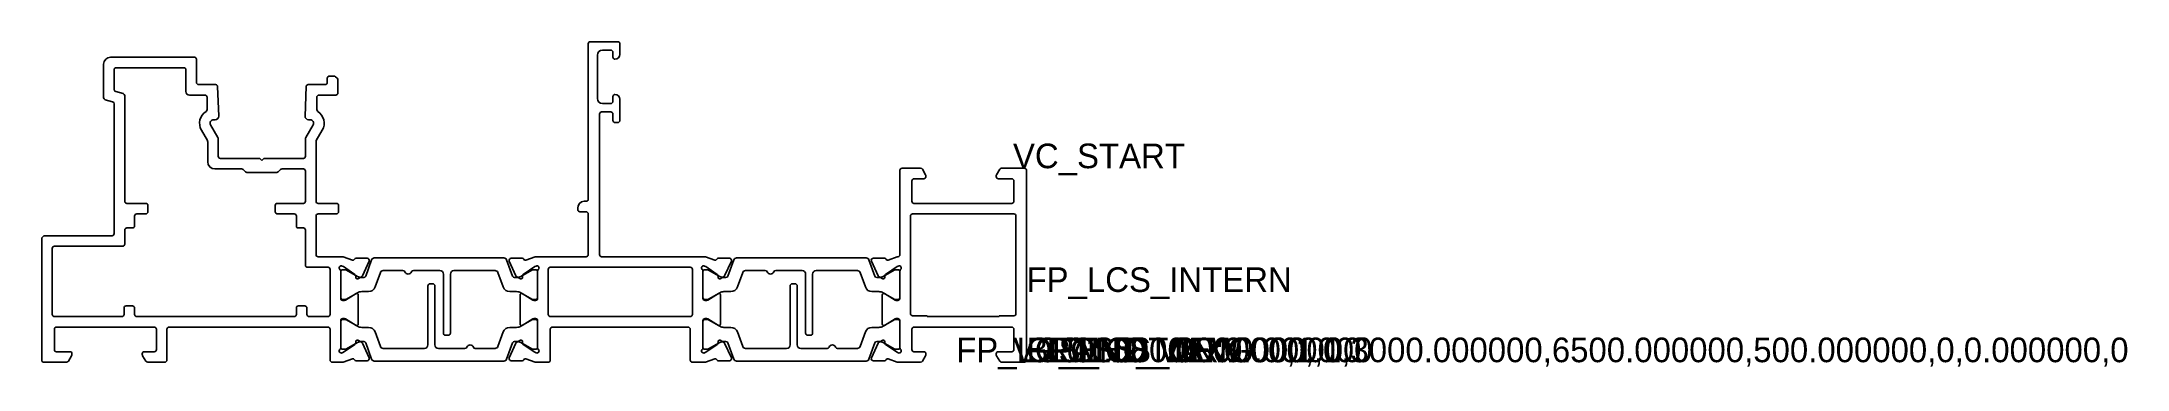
# Model space of a CAD drawing. Header units: metres. Extents: x -13 to 284, y -1 to 212.
# Drawn here: x -12.5 to 284, y 165.4 to 212 of the extents above.
import ezdxf

# ---------------------------------------------------------------- set-up
doc = ezdxf.new("R2010")
doc.units = ezdxf.units.M

msp = doc.modelspace()

# ---------------------------------------------------------------- linework, layer by layer
for p, q in [((65.178162, 189.594772), (65.178162, 211.698624)), ((65.478162, 211.998624), (69.378162, 211.998624)), ((68.378162, 210.798624), (67.178162, 210.798624)), ((69.678162, 211.698624), (69.678162, 210.198624)), ((-3.720938, 208.798624), (-3.720938, 204.030745)), ((9.179062, 209.798624), (-2.720938, 209.798624)), ((-2.220938, 207.998624), (-2.220938, 205.181736)), ((7.679062, 208.298624), (-1.920938, 208.298624)), ((7.979062, 204.898624), (7.979062, 207.998624)), ((9.479062, 206.198624), (9.479062, 209.498624)), ((66.478162, 210.098624), (66.478162, 203.898624)), ((68.678162, 209.798624), (68.678162, 210.498624)), ((-1.998583, 204.891958), (-0.943292, 204.609194)), ((12.189356, 205.898624), (9.779062, 205.898624)), ((12.635596, 201.416073), (12.489173, 205.609093)), ((25.068952, 205.609093), (24.922528, 201.416073)), ((27.779062, 205.898624), (25.368769, 205.898624)), ((28.079062, 206.798624), (28.079062, 206.198624)), ((29.054798, 207.098624), (28.379062, 207.098624)), ((29.491194, 206.786491), (29.26693, 207.010756)), ((29.579062, 204.698624), (29.579062, 206.574359)), ((-3.498583, 203.740968), (-2.443292, 203.458203)), ((-2.220938, 203.168425), (-2.220938, 184.698624)), ((-0.720938, 204.319416), (-0.720938, 189.298624)), ((10.679062, 204.398624), (8.479062, 204.398624)), ((10.979062, 202.335332), (10.979062, 204.098624)), ((26.579062, 202.335332), (26.579062, 204.098624)), ((26.879062, 204.398624), (29.279062, 204.398624)), ((66.778162, 201.698624), (66.778162, 181.698624)), ((68.378162, 201.998624), (67.078162, 201.998624)), ((67.178162, 203.198624), (68.378162, 203.198624)), ((68.678162, 203.498624), (68.678162, 204.198624)), ((68.678162, 200.798624), (68.678162, 201.698624)), ((69.678162, 203.798624), (69.678162, 200.798624)), ((11.03887, 197.924251), (10.187641, 199.398624)), ((12.512075, 198.372585), (11.486679, 200.148624)), ((11.919692, 200.898624), (12.135901, 200.898624)), ((26.071446, 200.148624), (25.04605, 198.372585)), ((25.422224, 200.898624), (25.638433, 200.898624)), ((26.51923, 197.924209), (27.370484, 199.398624)), ((69.378162, 200.498624), (68.978162, 200.498624)), ((11.079062, 194.898624), (11.079062, 197.774251)), ((12.579062, 195.698624), (12.579062, 198.122585)), ((24.979062, 198.122585), (24.979062, 195.698624)), ((26.479038, 189.298624), (26.479038, 197.774209)), ((15.904798, 193.898624), (12.079062, 193.898624)), ((18.479062, 195.398624), (12.879062, 195.398624)), ((16.441194, 193.486491), (16.11693, 193.810756)), ((20.904798, 193.398624), (16.653326, 193.398624)), ((18.779062, 195.098624), (18.479062, 195.398624)), ((19.079062, 195.398624), (18.779062, 195.098624)), ((24.679062, 195.398624), (19.079062, 195.398624)), ((21.441194, 193.810756), (21.11693, 193.486491)), ((24.679038, 193.898624), (21.653326, 193.898624)), ((24.979038, 189.298624), (24.979038, 193.598624)), ((109.478951, 181.697768), (109.478951, 193.698624)), ((109.778951, 193.998624), (112.428395, 193.998624)), ((112.688203, 193.848624), (113.138758, 193.068239)), ((113.178951, 192.918239), (113.178951, 192.798624)), ((123.178951, 192.798624), (123.178951, 192.918239)), ((123.219143, 193.068239), (123.669698, 193.848624)), ((123.929506, 193.998624), (127.178951, 193.998624)), ((127.478951, 193.698624), (127.478951, 166.698624)), ((111.178951, 192.198624), (111.178951, 189.298624)), ((112.878951, 192.498624), (111.478951, 192.498624)), ((125.378951, 192.498624), (123.478951, 192.498624)), ((125.678951, 189.298624), (125.678951, 192.198624)), ((-0.420938, 188.998624), (2.279062, 188.998624)), ((0.679062, 187.198624), (0.679062, 185.798624)), ((2.279062, 187.498624), (0.979062, 187.498624)), ((2.579062, 188.698624), (2.579062, 187.798624)), ((20.679038, 187.798624), (20.679038, 188.698624)), ((20.979038, 188.998624), (24.679038, 188.998624)), ((23.379038, 187.498624), (20.979038, 187.498624)), ((23.679038, 185.798624), (23.679038, 187.198624)), ((26.479038, 181.698624), (26.479038, 187.198624)), ((29.379038, 188.998624), (26.779038, 188.998624)), ((26.779038, 187.498624), (29.379038, 187.498624)), ((29.679038, 187.798624), (29.679038, 188.698624)), ((63.678162, 188.098624), (63.678162, 188.298624)), ((64.878162, 187.798624), (63.978162, 187.798624)), ((64.601239, 189.295661), (64.901239, 189.295661)), ((65.178162, 181.698624), (65.178162, 187.498624)), ((110.979601, 173.298624), (110.979601, 187.198624)), ((111.279601, 187.498624), (125.679601, 187.498624)), ((111.478951, 188.998624), (125.378951, 188.998624)), ((125.979601, 187.198624), (125.979601, 173.298624)), ((-12.520938, 183.898624), (-12.520938, 166.698624)), ((-2.520938, 184.398624), (-12.020938, 184.398624)), ((-0.720938, 185.198624), (-0.720938, 183.198624)), ((0.379062, 185.498624), (-0.420938, 185.498624)), ((24.679038, 185.498624), (23.979038, 185.498624)), ((24.979038, 180.198624), (24.979038, 185.198624)), ((-11.020938, 182.598624), (-11.020938, 173.198624)), ((-1.020938, 182.898624), (-10.720938, 182.898624)), ((30.246926, 181.398624), (26.779038, 181.398624)), ((31.650354, 180.912768), (30.34844, 181.380926)), ((33.74318, 181.202944), (32.164252, 181.192487)), ((33.533695, 178.638377), (34.385172, 180.977791)), ((34.761049, 181.240983), (53.197977, 181.240983)), ((53.573854, 180.977791), (54.425331, 178.638377)), ((54.214895, 181.202944), (55.793823, 181.192487)), ((56.307721, 180.912768), (57.609636, 181.380926)), ((57.711149, 181.398624), (64.878162, 181.398624)), ((67.078162, 181.398624), (81.74605, 181.398624)), ((81.847564, 181.380926), (83.149479, 180.912768)), ((83.663376, 181.192487), (85.242304, 181.202944)), ((85.032819, 178.638377), (85.884296, 180.977791)), ((86.260173, 181.240983), (104.697101, 181.240983)), ((105.072978, 180.977791), (105.924455, 178.638377)), ((105.714808, 181.202949), (107.293736, 181.192492)), ((107.807634, 180.912773), (109.109549, 181.380931)), ((109.195007, 181.398198), (109.109549, 181.380931)), ((28.179038, 179.898624), (25.279038, 179.898624)), ((28.479038, 173.198624), (28.479038, 179.598624)), ((29.979038, 175.498614), (29.979038, 179.351401)), ((29.979038, 175.540983), (29.979038, 179.340983)), ((30.179038, 179.540983), (30.685482, 179.540983)), ((30.201065, 180.072687), (30.383774, 179.99134)), ((30.383774, 179.99134), (32.01253, 178.866874)), ((30.785427, 179.51422), (32.36737, 178.60156)), ((32.141114, 178.595827), (32.131812, 178.480732)), ((32.416884, 178.283923), (32.924307, 178.524642)), ((32.967037, 178.440983), (33.251787, 178.440983)), ((33.069243, 178.672454), (34.017893, 180.777969)), ((35.645545, 179.177791), (34.888914, 177.098963)), ((38.837893, 179.440983), (36.021422, 179.440983)), ((44.079513, 179.440983), (40.321133, 179.440983)), ((44.579513, 170.540983), (44.579513, 178.940983)), ((45.579513, 178.940983), (45.579513, 170.540983)), ((51.937603, 179.440983), (46.079513, 179.440983)), ((53.070112, 177.098963), (52.31348, 179.177791)), ((54.888832, 178.672454), (53.940182, 180.777969)), ((54.707239, 178.440983), (54.991988, 178.440983)), ((55.541191, 178.283923), (55.033768, 178.524642)), ((55.591655, 178.60156), (57.173599, 179.51422)), ((55.816961, 178.595827), (55.826263, 178.480732)), ((57.574301, 179.99134), (55.945545, 178.866874)), ((57.273543, 179.540983), (57.779988, 179.540983)), ((57.75701, 180.072687), (57.574301, 179.99134)), ((57.979037, 175.498614), (57.979037, 179.351401)), ((57.979988, 179.340983), (57.979988, 175.540983)), ((59.479037, 173.198624), (59.479037, 179.598624)), ((59.779037, 179.898624), (79.678162, 179.898624)), ((79.978162, 179.598624), (79.978162, 173.198624)), ((81.478162, 179.351401), (81.478162, 175.498614)), ((81.478162, 175.540983), (81.478162, 179.340983)), ((81.678162, 179.540983), (82.184606, 179.540983)), ((81.882898, 179.99134), (81.700189, 180.072687)), ((83.511654, 178.866874), (81.882898, 179.99134)), ((82.284551, 179.51422), (83.866494, 178.60156)), ((83.630936, 178.480732), (83.640238, 178.595827)), ((84.423431, 178.524642), (83.916008, 178.283923)), ((84.466161, 178.440983), (84.750911, 178.440983)), ((85.517017, 180.777969), (84.568367, 178.672454)), ((87.144669, 179.177791), (86.388038, 177.098963)), ((90.337017, 179.440983), (87.520546, 179.440983)), ((95.578637, 179.440983), (91.820257, 179.440983)), ((96.078637, 170.540983), (96.078637, 178.940983)), ((97.078637, 178.940983), (97.078637, 170.540983)), ((103.436727, 179.440983), (97.578637, 179.440983)), ((104.569236, 177.098963), (103.812604, 179.177791)), ((106.388745, 178.672458), (105.440095, 180.777973)), ((106.206363, 178.440983), (106.491112, 178.440983)), ((107.041104, 178.283928), (106.533681, 178.524647)), ((107.090779, 178.60156), (108.672723, 179.51422)), ((107.316875, 178.595832), (107.326176, 178.480737)), ((109.074215, 179.991344), (107.445458, 178.866878)), ((108.772667, 179.540983), (109.279112, 179.540983)), ((109.256924, 180.072692), (109.074215, 179.991344)), ((109.478951, 175.498619), (109.478951, 179.351405)), ((109.479112, 179.340983), (109.479112, 175.540983)), ((30.685482, 175.340983), (30.179038, 175.340983)), ((30.500231, 175.198614), (30.279038, 175.198614)), ((32.174836, 176.169324), (30.656534, 175.242549)), ((32.36737, 176.280406), (30.785427, 175.367746)), ((32.479038, 171.798614), (32.479038, 175.998614)), ((33.949221, 176.440983), (32.967037, 176.440983)), ((42.379513, 168.856249), (42.379513, 177.256249)), ((42.679513, 177.556249), (43.079513, 177.556249)), ((43.379513, 177.256249), (43.379513, 168.856249)), ((54.991988, 176.440983), (54.009804, 176.440983)), ((55.479037, 171.798614), (55.479037, 175.998614)), ((57.173599, 175.367746), (55.591655, 176.280406)), ((55.783239, 176.169324), (57.301541, 175.242549)), ((57.779988, 175.340983), (57.273543, 175.340983)), ((57.457844, 175.198614), (57.679037, 175.198614)), ((82.184606, 175.340983), (81.678162, 175.340983)), ((81.778162, 175.198614), (81.999355, 175.198614)), ((82.155658, 175.242549), (83.67396, 176.169324)), ((83.866494, 176.280406), (82.284551, 175.367746)), ((83.978162, 175.998614), (83.978162, 171.798614)), ((85.448345, 176.440983), (84.466161, 176.440983)), ((93.878637, 168.856249), (93.878637, 177.256249)), ((94.178637, 177.556249), (94.578637, 177.556249)), ((94.878637, 177.256249), (94.878637, 168.856249)), ((106.491112, 176.440983), (105.508928, 176.440983)), ((106.978951, 171.798619), (106.978951, 175.998619)), ((108.672723, 175.367746), (107.090779, 176.280406)), ((107.283152, 176.169329), (108.801454, 175.242554)), ((109.279112, 175.340983), (108.772667, 175.340983)), ((108.957757, 175.198619), (109.178951, 175.198619)), ((-10.720938, 172.898624), (-1.120938, 172.898624)), ((-0.820938, 173.198624), (-0.820938, 174.098624)), ((-0.520938, 174.398624), (0.379062, 174.398624)), ((0.679062, 174.098624), (0.679062, 173.198624)), ((0.979062, 172.898624), (23.379062, 172.898624)), ((23.679062, 173.198624), (23.679062, 174.098624)), ((23.979062, 174.398624), (24.879062, 174.398624)), ((25.179062, 174.098624), (25.179062, 173.198624)), ((25.479062, 172.898624), (28.179038, 172.898624)), ((29.979038, 168.445828), (29.979038, 172.298614)), ((29.979038, 168.456249), (29.979038, 172.256249)), ((30.179038, 172.456249), (30.685482, 172.456249)), ((30.279038, 172.598614), (30.500231, 172.598614)), ((30.656534, 172.554679), (32.174836, 171.627904)), ((30.785427, 172.429486), (32.36737, 171.516826)), ((55.591655, 171.516826), (57.173599, 172.429486)), ((57.301541, 172.554679), (55.783239, 171.627904)), ((57.273543, 172.456249), (57.779988, 172.456249)), ((57.679037, 172.598614), (57.457844, 172.598614)), ((57.979037, 168.445828), (57.979037, 172.298614)), ((57.979988, 172.256249), (57.979988, 168.456249)), ((79.678162, 172.898624), (59.779037, 172.898624)), ((81.478162, 172.298614), (81.478162, 168.445828)), ((81.478162, 168.456249), (81.478162, 172.256249)), ((81.678162, 172.456249), (82.184606, 172.456249)), ((81.999355, 172.598614), (81.778162, 172.598614)), ((83.67396, 171.627904), (82.155658, 172.554679)), ((82.284551, 172.429486), (83.866494, 171.516826)), ((107.090779, 171.516826), (108.672723, 172.429486)), ((108.801454, 172.554684), (107.283152, 171.627909)), ((108.772667, 172.456249), (109.279112, 172.456249)), ((109.178951, 172.598619), (108.957757, 172.598619)), ((109.478951, 168.445832), (109.478951, 172.298619)), ((109.479112, 172.256249), (109.479112, 168.456249)), ((113.379601, 172.998624), (111.279601, 172.998624)), ((113.379601, 172.898624), (113.379601, 172.998624)), ((123.579601, 172.898624), (113.379601, 172.898624)), ((125.679601, 172.998624), (123.579601, 172.998624)), ((123.579601, 172.998624), (123.579601, 172.898624)), ((-10.720938, 168.198624), (-10.720938, 171.098624)), ((-10.420938, 171.398624), (3.479062, 171.398624)), ((3.779062, 171.098624), (3.779062, 168.198624)), ((5.279062, 166.698624), (5.279062, 171.098624)), ((5.579062, 171.398624), (28.179062, 171.398624)), ((28.479062, 171.098624), (28.479062, 166.698624)), ((32.36737, 169.195672), (30.785427, 168.283012)), ((32.131812, 169.316496), (32.141114, 169.201401)), ((32.924307, 169.272586), (32.416884, 169.513305)), ((32.967037, 171.356249), (33.949221, 171.356249)), ((33.251787, 169.356249), (32.967037, 169.356249)), ((34.017893, 167.01926), (33.069243, 169.124775)), ((34.385172, 166.819441), (33.533695, 169.158855)), ((34.888914, 170.698269), (35.645545, 168.619441)), ((45.279513, 170.240983), (44.879513, 170.240983)), ((52.31348, 168.619441), (53.070112, 170.698269)), ((54.425331, 169.158855), (53.573854, 166.819441)), ((53.940182, 167.01926), (54.888832, 169.124775)), ((54.009804, 171.356249), (54.991988, 171.356249)), ((54.991988, 169.356249), (54.707239, 169.356249)), ((55.033768, 169.272586), (55.541191, 169.513305)), ((57.173599, 168.283012), (55.591655, 169.195672)), ((55.826263, 169.316496), (55.816961, 169.201401)), ((59.779013, 171.098624), (59.779013, 166.698624)), ((79.378186, 171.398624), (60.079013, 171.398624)), ((79.678186, 166.698624), (79.678186, 171.098624)), ((83.866494, 169.195672), (82.284551, 168.283012)), ((83.640238, 169.201401), (83.630936, 169.316496)), ((83.916008, 169.513305), (84.423431, 169.272586)), ((84.466161, 171.356249), (85.448345, 171.356249)), ((84.750911, 169.356249), (84.466161, 169.356249)), ((84.568367, 169.124775), (85.517017, 167.01926)), ((85.884296, 166.819441), (85.032819, 169.158855)), ((86.388038, 170.698269), (87.144669, 168.619441)), ((96.778637, 170.240983), (96.378637, 170.240983)), ((103.812604, 168.619441), (104.569236, 170.698269)), ((105.924455, 169.158855), (105.072978, 166.819441)), ((105.440095, 167.019264), (106.388745, 169.124779)), ((105.508928, 171.356249), (106.491112, 171.356249)), ((106.491112, 169.356249), (106.206363, 169.356249)), ((106.533681, 169.272591), (107.041104, 169.51331)), ((108.672723, 168.283012), (107.090779, 169.195672)), ((107.326176, 169.316501), (107.316875, 169.201406)), ((111.178951, 171.098624), (111.178951, 168.198624)), ((125.378951, 171.398624), (111.478951, 171.398624)), ((125.678951, 168.198624), (125.678951, 171.098624)), ((-12.220938, 166.398624), (-8.990795, 166.398624)), ((-8.520938, 167.898624), (-10.420938, 167.898624)), ((-8.733547, 166.544275), (-8.26369, 167.32737)), ((-8.220938, 167.481719), (-8.220938, 167.598624)), ((1.779062, 167.598624), (1.779062, 167.481719)), ((1.821814, 167.32737), (2.291672, 166.544275)), ((3.479062, 167.898624), (2.079062, 167.898624)), ((2.548919, 166.398624), (4.979062, 166.398624)), ((28.779062, 166.398624), (30.246978, 166.398624)), ((30.685482, 168.256249), (30.179038, 168.256249)), ((30.383774, 167.805889), (30.201065, 167.724541)), ((30.348492, 166.416321), (31.650354, 166.88446)), ((32.01253, 168.930354), (30.383774, 167.805889)), ((32.164252, 166.604741), (33.74318, 166.594284)), ((53.197977, 166.556249), (34.761049, 166.556249)), ((36.021422, 168.356249), (41.879513, 168.356249)), ((43.879513, 168.356249), (47.637893, 168.356249)), ((49.121133, 168.356249), (51.937603, 168.356249)), ((55.793823, 166.604741), (54.214895, 166.594284)), ((55.945545, 168.930354), (57.574301, 167.805889)), ((57.609583, 166.416321), (56.307721, 166.88446)), ((57.779988, 168.256249), (57.273543, 168.256249)), ((57.574301, 167.805889), (57.75701, 167.724541)), ((59.479013, 166.398624), (57.711097, 166.398624)), ((81.746102, 166.398624), (79.978186, 166.398624)), ((82.184606, 168.256249), (81.678162, 168.256249)), ((81.700189, 167.724541), (81.882898, 167.805889)), ((83.149479, 166.88446), (81.847616, 166.416321)), ((81.882898, 167.805889), (83.511654, 168.930354)), ((85.242304, 166.594284), (83.663376, 166.604741)), ((104.697101, 166.556249), (86.260173, 166.556249)), ((87.520546, 168.356249), (93.378637, 168.356249)), ((95.378637, 168.356249), (99.137017, 168.356249)), ((100.620257, 168.356249), (103.436727, 168.356249)), ((107.293736, 166.604746), (105.714808, 166.594289)), ((107.445458, 168.930359), (109.074215, 167.805893)), ((109.109496, 166.416325), (107.807634, 166.884464)), ((109.279112, 168.256249), (108.772667, 168.256249)), ((109.074215, 167.805893), (109.256924, 167.724546)), ((112.428395, 166.398624), (109.21101, 166.398628)), ((111.478951, 167.898624), (112.878951, 167.898624)), ((113.138758, 167.329008), (112.688203, 166.548624)), ((113.178951, 167.598624), (113.178951, 167.479008)), ((123.178951, 167.479008), (123.178951, 167.598624)), ((123.669698, 166.548624), (123.219143, 167.329008)), ((123.478951, 167.898624), (125.378951, 167.898624)), ((127.178951, 166.398624), (123.929506, 166.398624))]:
    msp.add_line(p, q)
for centre, radius, start, end in [((65.478162, 211.698624), 0.3, 90, 180), ((67.178162, 210.098624), 0.7, 90, 180), ((68.378162, 210.498624), 0.3, 0, 90), ((69.378162, 211.698624), 0.3, 0, 90), ((-2.720938, 208.798624), 1, 90, 180), ((-1.920938, 207.998624), 0.3, 90, 180), ((7.679062, 207.998624), 0.3, 0, 90), ((9.179062, 209.498624), 0.3, 0, 90), ((68.978162, 209.798624), 0.3, 180, 270), ((68.978162, 210.198624), 0.7, 270, 0), ((-1.920938, 205.181736), 0.3, 180, 255), ((-1.020938, 204.319416), 0.3, 0, 75), ((8.479062, 204.898624), 0.5, 180, 270), ((9.779062, 206.198624), 0.3, 180, 270), ((12.189356, 205.598624), 0.3, 2, 90), ((25.368769, 205.598624), 0.3, 90, 178), ((27.779062, 206.198624), 0.3, 270, 0), ((28.379062, 206.798624), 0.3, 90, 180), ((29.054798, 206.798624), 0.3, 45, 90), ((29.279062, 204.698624), 0.3, 270, 0), ((29.279062, 206.574359), 0.3, 0, 45), ((-3.420938, 204.030745), 0.3, 180, 255), ((-2.520938, 203.168425), 0.3, 0, 75), ((11.919692, 200.398624), 2, 122.643077, 210), ((10.679062, 204.098624), 0.3, 0, 90), ((10.679062, 202.335332), 0.3, 302.643077, 0), ((26.879062, 204.098624), 0.3, 90, 180), ((26.879062, 202.335332), 0.3, 180, 237.356923), ((25.638433, 200.398624), 2, 330, 57.356923), ((67.178162, 203.898624), 0.7, 180, 270), ((67.078162, 201.698624), 0.3, 90, 180), ((68.378162, 203.498624), 0.3, 270, 0), ((68.378162, 201.698624), 0.3, 0, 90), ((68.978162, 204.198624), 0.3, 90, 180), ((68.978162, 203.798624), 0.7, 0, 90), ((11.919692, 200.398624), 0.5, 90, 210), ((12.135901, 201.398624), 0.5, 270, 2), ((25.422224, 201.398624), 0.5, 178, 270), ((25.638433, 200.398624), 0.5, 330, 90), ((68.978162, 200.798624), 0.3, 180, 270), ((69.378162, 200.798624), 0.3, 270, 0), ((10.779062, 197.774251), 0.3, 0, 30), ((12.079062, 198.122585), 0.5, 0, 30), ((12.879062, 195.698624), 0.3, 180, 270), ((24.679062, 195.698624), 0.3, 270, 0), ((25.479062, 198.122585), 0.5, 150, 180), ((26.779038, 197.774209), 0.3, 150, 180), ((12.079062, 194.898624), 1, 180, 270), ((15.904798, 193.598624), 0.3, 45, 90), ((16.653326, 193.698624), 0.3, 225, 270), ((20.904798, 193.698624), 0.3, 270, 315), ((21.653326, 193.598624), 0.3, 90, 135), ((24.679038, 193.598624), 0.3, 0, 90), ((109.778951, 193.698624), 0.3, 90, 180), ((112.428395, 193.698624), 0.3, 30, 90), ((112.878951, 192.798624), 0.3, 270, 0), ((112.878951, 192.918239), 0.3, 0, 30), ((123.478951, 192.918239), 0.3, 150, 180), ((123.478951, 192.798624), 0.3, 180, 270), ((123.929506, 193.698624), 0.3, 90, 150), ((127.178951, 193.698624), 0.3, 0, 90), ((111.478951, 192.198624), 0.3, 90, 180), ((125.378951, 192.198624), 0.3, 0, 90), ((-0.420938, 189.298624), 0.3, 180, 270), ((0.979062, 187.198624), 0.3, 90, 180), ((2.279062, 188.698624), 0.3, 0, 90), ((2.279062, 187.798624), 0.3, 270, 0), ((20.979038, 188.698624), 0.3, 90, 180), ((20.979038, 187.798624), 0.3, 180, 270), ((23.379038, 187.198624), 0.3, 0, 90), ((24.679038, 189.298624), 0.3, 270, 0), ((26.779038, 189.298624), 0.3, 180, 270), ((26.779038, 187.198624), 0.3, 90, 180), ((29.379038, 188.698624), 0.3, 0, 90), ((29.379038, 187.798624), 0.3, 270, 0), ((64.678162, 188.298624), 1, 94.411726, 180), ((63.978162, 188.098624), 0.3, 180, 270), ((64.878162, 187.498624), 0.3, 0, 90), ((64.878162, 189.594772), 0.3, 274.411726, 0), ((111.279601, 187.198624), 0.3, 90, 180), ((111.478951, 189.298624), 0.3, 180, 270), ((125.378951, 189.298624), 0.3, 270, 0), ((125.679601, 187.198624), 0.3, 0, 90), ((-12.020938, 183.898624), 0.5, 90, 180), ((-2.520938, 184.698624), 0.3, 270, 0), ((-0.420938, 185.198624), 0.3, 90, 180), ((0.379062, 185.798624), 0.3, 270, 0), ((23.979038, 185.798624), 0.3, 180, 270), ((24.679038, 185.198624), 0.3, 0, 90), ((-10.720938, 182.598624), 0.3, 90, 180), ((-1.020938, 183.198624), 0.3, 270, 0), ((26.779038, 181.698624), 0.3, 180, 270), ((30.246926, 181.098624), 0.3, 70.221829, 90), ((31.729874, 181.133906), 0.235, 250.221829, 336), ((32.165808, 180.957492), 0.235, 90, 156), ((33.745167, 180.902951), 0.3, 335.379459, 90), ((34.761049, 180.840983), 0.4, 90, 160), ((53.197977, 180.840983), 0.4, 20, 90), ((54.212908, 180.902951), 0.3, 90, 204.620541), ((55.792267, 180.957492), 0.235, 24, 90), ((56.228201, 181.133906), 0.235, 204, 289.778171), ((57.711149, 181.098624), 0.3, 90, 109.778171), ((64.878162, 181.698624), 0.3, 270, 0), ((67.078162, 181.698624), 0.3, 180, 270), ((81.74605, 181.098624), 0.3, 70.221829, 90), ((83.228998, 181.133906), 0.235, 250.221829, 336), ((83.664932, 180.957492), 0.235, 90, 156), ((85.244291, 180.902951), 0.3, 335.379459, 90), ((86.260173, 180.840983), 0.4, 90, 160), ((104.697101, 180.840983), 0.4, 20, 90), ((105.712821, 180.902955), 0.3, 90, 204.620541), ((107.29218, 180.957497), 0.235, 24, 90), ((107.728115, 181.13391), 0.235, 204, 289.778171), ((109.178951, 181.697768), 0.3, 273.067931, 0), ((25.279038, 180.198624), 0.3, 180, 270), ((28.179038, 179.598624), 0.3, 0, 90), ((30.079062, 179.798605), 0.300009, 66.004713, 228.187329), ((29.679038, 179.351401), 0.3, 0, 48.187329), ((30.179038, 179.340983), 0.2, 90, 180), ((30.685482, 179.340983), 0.2, 60.018361, 90), ((31.842089, 178.619994), 0.3, 355.379459, 55.379459), ((32.331162, 178.464621), 0.2, 175.379459, 295.379459), ((32.967037, 179.640983), 1.2, 240.018361, 270), ((32.795724, 178.795689), 0.3, 295.379459, 335.745828), ((33.251787, 178.740983), 0.3, 270, 340), ((36.021422, 179.040983), 0.4, 90, 160), ((38.837893, 179.140983), 0.3, 22.024313, 90), ((39.579513, 179.440983), 0.5, 202.024313, 337.975687), ((40.321133, 179.140983), 0.3, 90, 157.975687), ((44.079513, 178.940983), 0.5, 0, 90), ((46.079513, 178.940983), 0.5, 90, 180), ((51.937603, 179.040983), 0.4, 20, 90), ((54.707239, 178.740983), 0.3, 200, 270), ((55.162352, 178.795689), 0.3, 204.254172, 244.620541), ((54.991988, 179.640983), 1.2, 270, 299.981639), ((55.626913, 178.464621), 0.2, 244.620541, 4.620541), ((56.115986, 178.619994), 0.3, 124.620541, 184.620541), ((57.273543, 179.340983), 0.2, 90, 119.981639), ((57.879013, 179.798605), 0.300009, 311.812671, 113.995287), ((57.779988, 179.340983), 0.2, 0, 90), ((58.279037, 179.351401), 0.3, 131.812671, 180), ((59.779037, 179.598624), 0.3, 90, 180), ((79.678162, 179.598624), 0.3, 0, 90), ((81.578186, 179.798605), 0.300009, 66.004713, 228.187329), ((81.178162, 179.351401), 0.3, 0, 48.187329), ((81.678162, 179.340983), 0.2, 90, 180), ((82.184606, 179.340983), 0.2, 60.018361, 90), ((83.341213, 178.619994), 0.3, 355.379459, 55.379459), ((83.830286, 178.464621), 0.2, 175.379459, 295.379459), ((84.466161, 179.640983), 1.2, 240.018361, 270), ((84.294848, 178.795689), 0.3, 295.379459, 335.745828), ((84.750911, 178.740983), 0.3, 270, 340), ((87.520546, 179.040983), 0.4, 90, 160), ((90.337017, 179.140983), 0.3, 22.024313, 90), ((91.078637, 179.440983), 0.5, 202.024313, 337.975687), ((91.820257, 179.140983), 0.3, 90, 157.975687), ((95.578637, 178.940983), 0.5, 0, 90), ((97.578637, 178.940983), 0.5, 90, 180), ((103.436727, 179.040983), 0.4, 20, 90), ((106.206363, 178.740983), 0.3, 200, 270), ((106.662265, 178.795694), 0.3, 204.254172, 244.620541), ((106.491112, 179.640983), 1.2, 270, 299.981639), ((107.126826, 178.464626), 0.2, 244.620541, 4.620541), ((107.6159, 178.619999), 0.3, 124.620541, 184.620541), ((108.772667, 179.340983), 0.2, 90, 119.981639), ((109.378926, 179.798609), 0.300009, 311.812671, 113.995287), ((109.279112, 179.340983), 0.2, 0, 90), ((109.778951, 179.351405), 0.3, 131.812671, 180), ((30.179038, 175.540983), 0.2, 180, 270), ((30.279038, 175.498614), 0.3, 180, 270), ((30.500231, 175.498614), 0.3, 270, 301.4), ((30.685482, 175.540983), 0.2, 270, 299.981639), ((32.279038, 175.998614), 0.2, 0, 121.4), ((32.967037, 175.240983), 1.2, 90, 119.981639), ((33.949221, 177.440983), 1, 270, 340), ((42.679513, 177.256249), 0.3, 90, 180), ((43.079513, 177.256249), 0.3, 0, 90), ((54.009804, 177.440983), 1, 200, 270), ((54.991988, 175.240983), 1.2, 60.018361, 90), ((55.679037, 175.998614), 0.2, 58.6, 180), ((57.273543, 175.540983), 0.2, 240.018361, 270), ((57.457844, 175.498614), 0.3, 238.6, 270), ((57.679037, 175.498614), 0.3, 270, 0), ((57.779988, 175.540983), 0.2, 270, 0), ((81.678162, 175.540983), 0.2, 180, 270), ((81.778162, 175.498614), 0.3, 180, 270), ((81.999355, 175.498614), 0.3, 270, 301.4), ((82.184606, 175.540983), 0.2, 270, 299.981639), ((83.778162, 175.998614), 0.2, 0, 121.4), ((84.466161, 175.240983), 1.2, 90, 119.981639), ((85.448345, 177.440983), 1, 270, 340), ((94.178637, 177.256249), 0.3, 90, 180), ((94.578637, 177.256249), 0.3, 0, 90), ((105.508928, 177.440983), 1, 200, 270), ((106.491112, 175.240983), 1.2, 60.018361, 90), ((107.178951, 175.998619), 0.2, 58.6, 180), ((108.772667, 175.540983), 0.2, 240.018361, 270), ((108.957757, 175.498619), 0.3, 238.6, 270), ((109.178951, 175.498619), 0.3, 270, 0), ((109.279112, 175.540983), 0.2, 270, 0), ((-10.720938, 173.198624), 0.3, 180, 270), ((-1.120938, 173.198624), 0.3, 270, 0), ((-0.520938, 174.098624), 0.3, 90, 180), ((0.379062, 174.098624), 0.3, 0, 90), ((0.979062, 173.198624), 0.3, 180, 270), ((23.379062, 173.198624), 0.3, 270, 0), ((23.979062, 174.098624), 0.3, 90, 180), ((24.879062, 174.098624), 0.3, 0, 90), ((25.479062, 173.198624), 0.3, 180, 270), ((28.179038, 173.198624), 0.3, 270, 0), ((30.279038, 172.298614), 0.3, 90, 180), ((30.179038, 172.256249), 0.2, 90, 180), ((30.500231, 172.298614), 0.3, 58.6, 90), ((30.685482, 172.256249), 0.2, 60.018361, 90), ((57.273543, 172.256249), 0.2, 90, 119.981639), ((57.457844, 172.298614), 0.3, 90, 121.4), ((57.679037, 172.298614), 0.3, 0, 90), ((57.779988, 172.256249), 0.2, 0, 90), ((59.779037, 173.198624), 0.3, 180, 270), ((79.678162, 173.198624), 0.3, 270, 0), ((81.778162, 172.298614), 0.3, 90, 180), ((81.678162, 172.256249), 0.2, 90, 180), ((81.999355, 172.298614), 0.3, 58.6, 90), ((82.184606, 172.256249), 0.2, 60.018361, 90), ((108.772667, 172.256249), 0.2, 90, 119.981639), ((108.957757, 172.298619), 0.3, 90, 121.4), ((109.178951, 172.298619), 0.3, 0, 90), ((109.279112, 172.256249), 0.2, 0, 90), ((111.279601, 173.298624), 0.3, 180, 270), ((125.679601, 173.298624), 0.3, 270, 0), ((-10.420938, 171.098624), 0.3, 90, 180), ((3.479062, 171.098624), 0.3, 0, 90), ((5.579062, 171.098624), 0.3, 90, 180), ((28.179062, 171.098624), 0.3, 0, 90), ((31.842089, 169.177234), 0.3, 304.620541, 4.620541), ((32.331162, 169.332607), 0.2, 64.620541, 184.620541), ((32.279038, 171.798614), 0.2, 238.6, 0), ((32.967037, 172.556249), 1.2, 240.018361, 270), ((32.967037, 168.156249), 1.2, 90, 119.981639), ((32.795724, 169.001539), 0.3, 24.254172, 64.620541), ((33.251787, 169.056249), 0.3, 20, 90), ((33.949221, 170.356249), 1, 20, 90), ((44.879513, 170.540983), 0.3, 180, 270), ((45.279513, 170.540983), 0.3, 270, 0), ((54.009804, 170.356249), 1, 90, 160), ((54.707239, 169.056249), 0.3, 90, 160), ((55.162352, 169.001539), 0.3, 115.379459, 155.745828), ((54.991988, 172.556249), 1.2, 270, 299.981639), ((54.991988, 168.156249), 1.2, 60.018361, 90), ((55.679037, 171.798614), 0.2, 180, 301.4), ((55.626913, 169.332607), 0.2, 355.379459, 115.379459), ((56.115986, 169.177234), 0.3, 175.379459, 235.379459), ((60.079013, 171.098624), 0.3, 90, 180), ((79.378186, 171.098624), 0.3, 0, 90), ((83.341213, 169.177234), 0.3, 304.620541, 4.620541), ((83.830286, 169.332607), 0.2, 64.620541, 184.620541), ((83.778162, 171.798614), 0.2, 238.6, 0), ((84.466161, 172.556249), 1.2, 240.018361, 270), ((84.466161, 168.156249), 1.2, 90, 119.981639), ((84.294848, 169.001539), 0.3, 24.254172, 64.620541), ((84.750911, 169.056249), 0.3, 20, 90), ((85.448345, 170.356249), 1, 20, 90), ((96.378637, 170.540983), 0.3, 180, 270), ((96.778637, 170.540983), 0.3, 270, 0), ((105.508928, 170.356249), 1, 90, 160), ((106.206363, 169.056249), 0.3, 90, 160), ((106.662265, 169.001544), 0.3, 115.379459, 155.745828), ((106.491112, 172.556249), 1.2, 270, 299.981639), ((106.491112, 168.156249), 1.2, 60.018361, 90), ((107.178951, 171.798619), 0.2, 180, 301.4), ((107.126826, 169.332612), 0.2, 355.379459, 115.379459), ((107.6159, 169.177239), 0.3, 175.379459, 235.379459), ((111.478951, 171.098624), 0.3, 90, 180), ((125.378951, 171.098624), 0.3, 0, 90), ((-12.220938, 166.698624), 0.3, 180, 270), ((-10.420938, 168.198624), 0.3, 180, 270), ((-8.990795, 166.698624), 0.3, 270, 329.036244), ((-8.520938, 167.598624), 0.3, 0, 90), ((-8.520938, 167.481719), 0.3, 329.036244, 0), ((2.079062, 167.598624), 0.3, 90, 180), ((2.079062, 167.481719), 0.3, 180, 210.963757), ((2.548919, 166.698624), 0.3, 210.963757, 270), ((3.479062, 168.198624), 0.3, 270, 0), ((4.979062, 166.698624), 0.3, 270, 0), ((28.779062, 166.698624), 0.3, 180, 270), ((30.079062, 167.998624), 0.300009, 131.812671, 293.995287), ((29.679038, 168.445828), 0.3, 311.812671, 0), ((30.179038, 168.456249), 0.2, 180, 270), ((30.246978, 166.698624), 0.3, 270, 289.778171), ((30.685482, 168.456249), 0.2, 270, 299.981639), ((31.729874, 166.663322), 0.235, 24, 109.778171), ((32.165808, 166.839736), 0.235, 204, 270), ((33.745167, 166.894277), 0.3, 270, 24.620541), ((34.761049, 166.956249), 0.4, 200, 270), ((36.021422, 168.756249), 0.4, 200, 270), ((41.879513, 168.856249), 0.5, 270, 0), ((43.879513, 168.856249), 0.5, 180, 270), ((47.637893, 168.656249), 0.3, 270, 337.975687), ((48.379513, 168.356249), 0.5, 22.024313, 157.975687), ((49.121133, 168.656249), 0.3, 202.024313, 270), ((51.937603, 168.756249), 0.4, 270, 340), ((53.197977, 166.956249), 0.4, 270, 340), ((54.212908, 166.894277), 0.3, 155.379459, 270), ((55.792267, 166.839736), 0.235, 270, 336), ((56.228201, 166.663322), 0.235, 70.221829, 156), ((57.273543, 168.456249), 0.2, 240.018361, 270), ((57.711097, 166.698624), 0.3, 250.221829, 270), ((57.879013, 167.998624), 0.300009, 246.004713, 48.187329), ((57.779988, 168.456249), 0.2, 270, 0), ((58.279037, 168.445828), 0.3, 180, 228.187329), ((59.479013, 166.698624), 0.3, 270, 0), ((79.978186, 166.698624), 0.3, 180, 270), ((81.578186, 167.998624), 0.300009, 131.812671, 293.995287), ((81.178162, 168.445828), 0.3, 311.812671, 0), ((81.678162, 168.456249), 0.2, 180, 270), ((81.746102, 166.698624), 0.3, 270, 289.778171), ((82.184606, 168.456249), 0.2, 270, 299.981639), ((83.228998, 166.663322), 0.235, 24, 109.778171), ((83.664932, 166.839736), 0.235, 204, 270), ((85.244291, 166.894277), 0.3, 270, 24.620541), ((86.260173, 166.956249), 0.4, 200, 270), ((87.520546, 168.756249), 0.4, 200, 270), ((93.378637, 168.856249), 0.5, 270, 0), ((95.378637, 168.856249), 0.5, 180, 270), ((99.137017, 168.656249), 0.3, 270, 337.975687), ((99.878637, 168.356249), 0.5, 22.024313, 157.975687), ((100.620257, 168.656249), 0.3, 202.024313, 270), ((103.436727, 168.756249), 0.4, 270, 340), ((104.697101, 166.956249), 0.4, 270, 340), ((105.712821, 166.894282), 0.3, 155.379459, 270), ((107.29218, 166.839741), 0.235, 270, 336), ((107.728115, 166.663327), 0.235, 70.221829, 156), ((108.772667, 168.456249), 0.2, 240.018361, 270), ((109.21101, 166.698628), 0.3, 250.221829, 270), ((109.378926, 167.998628), 0.300009, 246.004713, 48.187329), ((109.279112, 168.456249), 0.2, 270, 0), ((109.778951, 168.445832), 0.3, 180, 228.187329), ((111.478951, 168.198624), 0.3, 180, 270), ((112.428395, 166.698624), 0.3, 270, 330), ((112.878951, 167.598624), 0.3, 0, 90), ((112.878951, 167.479008), 0.3, 330, 0), ((123.478951, 167.598624), 0.3, 90, 180), ((123.478951, 167.479008), 0.3, 180, 210), ((123.929506, 166.698624), 0.3, 210, 270), ((125.378951, 168.198624), 0.3, 270, 0), ((127.178951, 166.698624), 0.3, 270, 0)]:
    msp.add_arc(centre, radius, start, end)

# ---------------------------------------------------------------- texts
for tag, p in [('VC_START', (125.554228, 193.998624)), ('FP_LCS_INTERN', (127.478951, 176.398624)), ('FP_LCS_HOT', (117.478951, 166.398624)), ('VC_END', (125.554228, 166.398624)), ('OPTI:500.000000,1,0,3000.000000,6500.000000,500.000000,0,0.000000,0', (127.478951, 166.398624)), ('GLASS_MIN:0.000000', (127.478951, 166.398624)), ('GLASS_MAX:0.000000', (127.478951, 166.398624)), ('FRONT_VIEW', (127.478951, 166.398624)), ('BL01:6800.000000,,1', (127.478951, 166.398624)), ('FP_LCS_ORIG', (127.478951, 166.398624))]:
    msp.add_attdef(tag, p, '', height=3.5)

doc.saveas('drawing.dxf')
